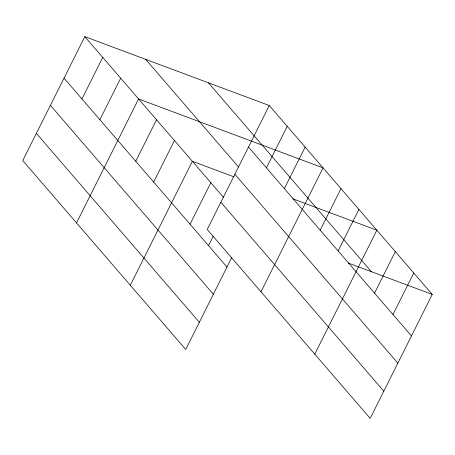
<?xml version="1.0" encoding="UTF-8"?>
<svg xmlns="http://www.w3.org/2000/svg" width="455" height="455" viewBox="0 0 455 455"><rect width="100%" height="100%" fill="white"/><g stroke="black" fill="none" stroke-linecap="round" stroke-linejoin="round"><path stroke-width="0.68" d="M269.28 105.532L207.218 229.474L370.182 418.367L432.25 294.425L269.28 105.532L84.818 36.633L22.75 160.575L185.72 349.468L231.714 257.615M81.946 98.94L102.745 57.41M99.872 119.716L120.672 78.192M76.531 222.91L138.593 98.968L323.061 167.867L260.994 291.809M135.726 161.275L156.52 119.745M153.654 182.051L174.447 140.521M130.306 285.245L192.374 161.303L234.058 176.87M190.048 224.235L210.847 182.711M208.521 245.643L213.247 236.208M266.414 167.838L287.207 126.308M284.341 188.615L305.134 147.09M320.195 230.173L340.988 188.643M338.122 250.95L358.915 209.419M314.775 354.144L376.842 230.202L292.861 198.835M374.516 293.134L395.31 251.609M392.983 314.541L413.783 273.017M348.268 263.058L432.25 294.425M208.407 82.793L371.377 271.686M248.487 147.056L411.457 335.949M145.691 59.372L238.539 166.991M234.871 174.254L397.835 363.147M84.818 36.633L223.775 197.698M220.834 202.276L383.804 391.169M64.024 78.158L226.988 267.051M50.403 105.355L213.367 294.248M36.372 133.378L199.335 322.271"/></g></svg>
